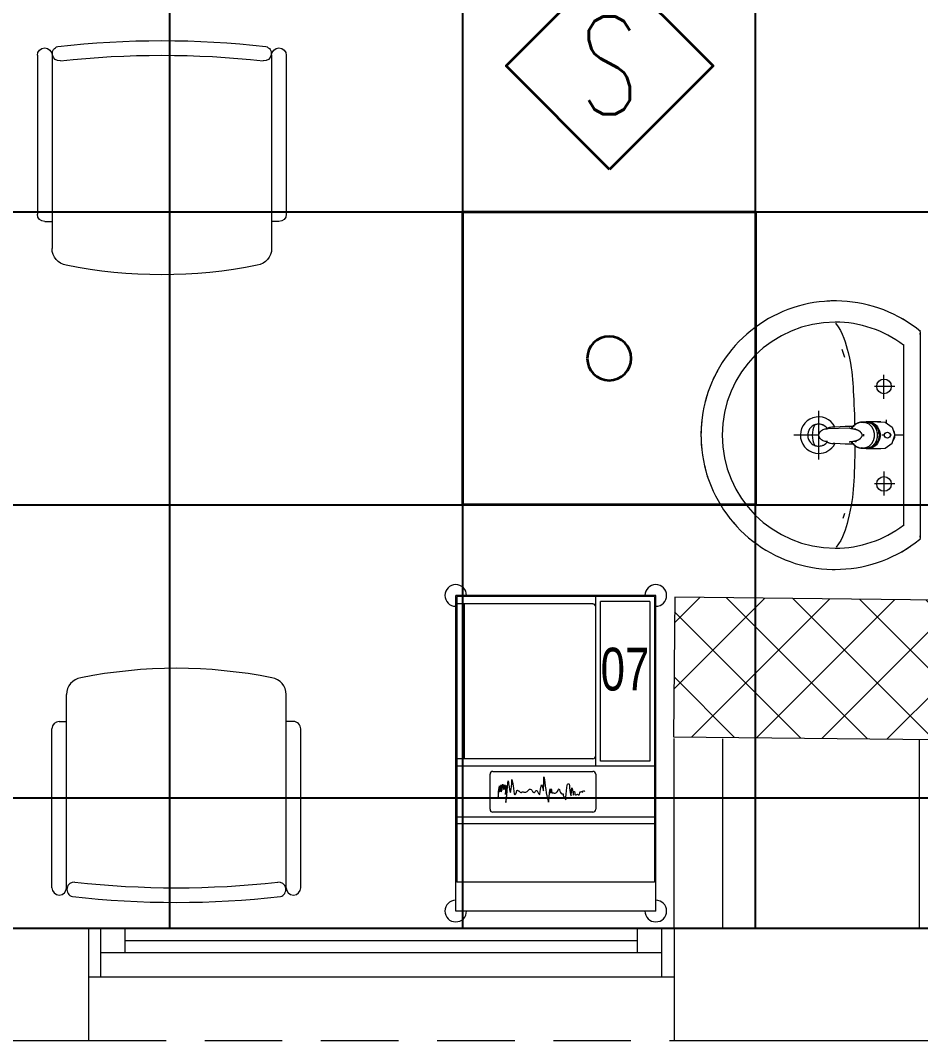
# Model space of a CAD drawing. Header units: inches. Extents: x -12418 to 57169, y -29325 to 19878.
# Drawn here: x 25494 to 27338, y -13697 to -11608 of the extents above; entities that cross this region are included whole.
import ezdxf
from ezdxf.enums import TextEntityAlignment as Align

# ---------------------------------------------------------------- set-up
doc = ezdxf.new("R2010")
doc.units = ezdxf.units.IN
doc.header["$LTSCALE"] = 25
doc.header["$MEASUREMENT"] = 0
doc.linetypes.add('00-Ground Floor$0$HIDDEN', pattern=[9.525, 6.35, -3.175])
doc.layers.get('0').update_dxf_attribs({"color": 8})
for name, color, linetype, lineweight in [('00-Ground Floor$0$72_EGR_EQP_TAG', 142, 'Continuous', 5), ('00-Ground Floor$0$Aluminum', 251, 'Continuous', 5), ('00-Ground Floor$0$C-HYDR-CTCH', 251, 'Continuous', 5), ('00-Ground Floor$0$Hatch', 254, 'Continuous', 5), ('00-Ground Floor$0$LOADING', 253, 'Continuous', 5), ('00-Ground Floor$0$P-SANR-FIXT', 6, 'Continuous', 18), ('00-Ground Floor$0$P-SANR-FIXT-1', 6, 'Continuous', 13), ('00-Ground Floor$0$Proj', 251, 'Continuous', 5), ('00-Ground Floor$0$Walls', 251, 'Continuous', 5), ('E-LITE-CIRC-NUMB', 6, 'Continuous', 25), ('E-LITE-CLNG', 150, 'Continuous', 35), ('E-LITE-CTRL', 6, 'Continuous', 25), ('F-ALRM-CLNG', 33, 'Continuous', 35)]:
    doc.layers.add(name, color=color, linetype=linetype, lineweight=lineweight)
doc.layers.add('00-Ground Floor$0$False Ceiling', color=251, linetype='Continuous')
doc.styles.add('00-Ground Floor$0$X3G_ENTITY_257CFD', font='swisscl.ttf', dxfattribs={"height": 200})
doc.styles.add('DC_Simplex', font='SIMPLEX.shx', dxfattribs={"width": 0.7})

# ---------------------------------------------------------------- blocks, each defined once
blk = doc.blocks.new('00-Ground Floor$0$e')
at = {"layer": '00-Ground Floor$0$LOADING'}
for p, q in [((-958747.5, -394300, 0), (-959393.9, -394300, 0)), ((-959393.9, -394300, 0), (-959393.9, -394710, 0)), ((-959391.4, -394302.5, 0), (-958806.4, -394302.5, 0)), ((-959391.4, -394302.5, 0), (-959391.4, -394707.5, 0)), ((-959044.5, -394302.5, 0), (-959044.5, -394707.5, 0)), ((-958939.6, -394302.5, 0), (-958939.6, -394707.5, 0)), ((-958926.4, -394302.5, 0), (-958926.4, -394707.5, 0)), ((-958806.4, -394302.5, 0), (-958806.4, -394707.5, 0)), ((-958747.5, -394300, 0), (-958747.5, -394710, 0)), ((-959381.4, -394312.5, 0), (-959054.5, -394312.5, 0)), ((-959381.4, -394312.5, 0), (-959381.4, -394413.1, 0)), ((-959054.5, -394312.5, 0), (-959054.5, -394413.1, 0)), ((-959044.5, -394423.1, 0), (-959391.4, -394423.1, 0)), ((-959054.5, -394413.1, 0), (-959381.4, -394413.1, 0)), ((-959376.4, -394429, 0), (-959376.4, -394707.5, 0)), ((-959059.5, -394429, 0), (-959059.5, -394707.5, 0)), ((-959033.5, -394633.8, 0), (-959033.5, -394429, 0)), ((-959027.7, -394423.1, 0), (-958955.8, -394423.1, 0)), ((-958950, -394429, 0), (-958950, -394633.8, 0)), ((-958994.2, -394448.1, 0), (-958993.5, -394446.7, 0)), ((-958992.8, -394448.8, 0), (-958994.2, -394448.1, 0)), ((-958993.5, -394446.7, 0), (-958992.2, -394446.1, 0)), ((-958990.8, -394450.1, 0), (-958992.8, -394448.8, 0)), ((-958992.2, -394452.1, 0), (-958990.8, -394450.1, 0)), ((-958999.6, -394472.3, 0), (-958998.2, -394471.6, 0)), ((-958998.2, -394471.6, 0), (-958994.8, -394470.9, 0)), ((-958994.8, -394470.9, 0), (-958990.8, -394470.3, 0)), ((-958991.5, -394454.1, 0), (-958992.2, -394452.1, 0)), ((-958992.2, -394466.9, 0), (-958989.5, -394466.2, 0)), ((-958992.2, -394468.3, 0), (-958992.2, -394466.9, 0)), ((-958990.1, -394468.3, 0), (-958992.2, -394468.3, 0)), ((-958989.5, -394455.5, 0), (-958991.5, -394454.1, 0)), ((-958990.8, -394470.3, 0), (-958986.8, -394469.6, 0)), ((-958986.1, -394468.9, 0), (-958990.1, -394468.3, 0)), ((-958986.8, -394456.1, 0), (-958989.5, -394455.5, 0)), ((-958989.5, -394466.2, 0), (-958986.8, -394465.6, 0)), ((-958985.4, -394456.8, 0), (-958986.8, -394456.1, 0)), ((-958986.8, -394460.2, 0), (-958985.4, -394458.8, 0)), ((-958986.1, -394461.5, 0), (-958986.8, -394460.2, 0)), ((-958986.8, -394465.6, 0), (-958985.4, -394464.2, 0)), ((-958986.8, -394469.6, 0), (-958984.8, -394468.9, 0)), ((-958985.4, -394462.9, 0), (-958986.1, -394461.5, 0)), ((-958984.8, -394468.9, 0), (-958986.1, -394468.9, 0)), ((-958985.4, -394458.8, 0), (-958985.4, -394456.8, 0)), ((-958985.4, -394464.2, 0), (-958985.4, -394462.9, 0)), ((-959009, -394478.3, 0), (-959007.6, -394477.7, 0)), ((-959008.3, -394479.7, 0), (-959009, -394478.3, 0)), ((-959007, -394481, 0), (-959008.3, -394479.7, 0)), ((-959007.6, -394477.7, 0), (-959003.6, -394477, 0)), ((-959004.9, -394481.7, 0), (-959007, -394481, 0)), ((-959000.2, -394482.4, 0), (-959004.9, -394481.7, 0)), ((-959003.6, -394477, 0), (-958999.6, -394477, 0)), ((-958993.5, -394483, 0), (-959000.2, -394482.4, 0)), ((-958998.2, -394472.3, 0), (-958999.6, -394472.3, 0)), ((-958999.6, -394477, 0), (-958994.8, -394476.3, 0)), ((-958994.8, -394473, 0), (-958998.2, -394472.3, 0)), ((-958990.8, -394473, 0), (-958994.8, -394473, 0)), ((-958994.8, -394476.3, 0), (-958990.1, -394475.6, 0)), ((-958986.8, -394483.7, 0), (-958993.5, -394483, 0)), ((-958986.1, -394473.6, 0), (-958990.8, -394473, 0)), ((-958990.1, -394475.6, 0), (-958986.8, -394475, 0)), ((-958988.1, -394493.8, 0), (-958987.4, -394492.5, 0)), ((-958987.4, -394489.8, 0), (-958984.1, -394489.8, 0)), ((-958987.4, -394492.5, 0), (-958987.4, -394489.8, 0)), ((-958986.8, -394475, 0), (-958984.8, -394474.3, 0)), ((-958980.7, -394484.4, 0), (-958986.8, -394483.7, 0)), ((-958983.4, -394473.6, 0), (-958986.1, -394473.6, 0)), ((-958984.8, -394474.3, 0), (-958983.4, -394473.6, 0)), ((-958984.1, -394489.8, 0), (-958982.7, -394489.1, 0)), ((-958982.7, -394489.1, 0), (-958981.4, -394488.4, 0)), ((-958981.4, -394488.4, 0), (-958979.4, -394487.1, 0)), ((-958975.3, -394484.4, 0), (-958980.7, -394484.4, 0)), ((-958979.4, -394487.1, 0), (-958978, -394486.4, 0)), ((-958978, -394486.4, 0), (-958976.7, -394485.1, 0)), ((-958976.7, -394485.1, 0), (-958975.3, -394484.4, 0)), ((-958997.5, -394497.8, 0), (-958995.5, -394497.2, 0)), ((-958996.9, -394499.2, 0), (-958997.5, -394497.8, 0)), ((-958994.2, -394499.9, 0), (-958996.9, -394499.2, 0)), ((-958995.5, -394497.2, 0), (-958992.8, -394496.5, 0)), ((-958991.5, -394501.9, 0), (-958994.2, -394499.9, 0)), ((-958992.8, -394496.5, 0), (-958990.1, -394495.1, 0)), ((-958992.8, -394514, 0), (-958990.8, -394513.3, 0)), ((-958990.1, -394503.2, 0), (-958991.5, -394501.9, 0)), ((-958990.8, -394513.3, 0), (-958989.5, -394512, 0)), ((-958990.1, -394495.1, 0), (-958988.1, -394493.8, 0)), ((-958988.8, -394505.9, 0), (-958990.1, -394503.2, 0)), ((-958989.5, -394509.9, 0), (-958988.8, -394507.9, 0)), ((-958989.5, -394512, 0), (-958989.5, -394509.9, 0)), ((-958988.8, -394507.9, 0), (-958988.8, -394505.9, 0)), ((-959022.4, -394529.4, 0), (-959020.4, -394528.8, 0)), ((-959006.3, -394529.4, 0), (-959022.4, -394529.4, 0)), ((-959020.4, -394528.8, 0), (-959016.4, -394528.1, 0)), ((-959016.4, -394528.1, 0), (-959011, -394527.4, 0)), ((-959011, -394527.4, 0), (-959002.9, -394526.7, 0)), ((-958998.9, -394530.1, 0), (-959006.3, -394529.4, 0)), ((-959006.3, -394534.1, 0), (-959003.6, -394532.8, 0)), ((-959002.9, -394534.8, 0), (-959006.3, -394534.1, 0)), ((-959003.6, -394532.8, 0), (-959000.2, -394532.1, 0)), ((-959002.9, -394526.7, 0), (-958996.2, -394525.4, 0)), ((-959000.2, -394532.1, 0), (-958997.5, -394531.5, 0)), ((-958993.5, -394530.1, 0), (-958998.9, -394530.1, 0)), ((-958997.5, -394514.6, 0), (-958995.5, -394514, 0)), ((-958994.2, -394514.6, 0), (-958997.5, -394514.6, 0)), ((-958997.5, -394516.7, 0), (-958996.2, -394516, 0)), ((-958994.8, -394517.3, 0), (-958997.5, -394516.7, 0)), ((-958997.5, -394531.5, 0), (-958994.8, -394530.8, 0)), ((-958996.2, -394516, 0), (-958992.8, -394516, 0)), ((-958996.2, -394525.4, 0), (-958989.5, -394524.7, 0)), ((-958995.5, -394514, 0), (-958992.8, -394514, 0)), ((-958988.8, -394518, 0), (-958994.8, -394517.3, 0)), ((-958994.8, -394530.8, 0), (-958993.5, -394530.1, 0)), ((-958990.1, -394515.3, 0), (-958994.2, -394514.6, 0)), ((-958992.8, -394516, 0), (-958990.1, -394515.3, 0)), ((-958988.8, -394515.3, 0), (-958990.1, -394515.3, 0)), ((-958990.1, -394515.3, 0), (-958988.8, -394515.3, 0)), ((-958989.5, -394524.7, 0), (-958983.4, -394523.4, 0)), ((-958981.4, -394518.7, 0), (-958988.8, -394518, 0)), ((-958983.4, -394523.4, 0), (-958978, -394522, 0)), ((-958974, -394519.3, 0), (-958981.4, -394518.7, 0)), ((-958978, -394522, 0), (-958974, -394520.7, 0)), ((-958970.6, -394520, 0), (-958974, -394519.3, 0)), ((-958974, -394520.7, 0), (-958970.6, -394520, 0)), ((-958996.9, -394536.2, 0), (-959002.9, -394534.8, 0)), ((-958991.5, -394536.8, 0), (-958996.9, -394536.2, 0)), ((-958996.2, -394555.7, 0), (-958994.8, -394554.3, 0)), ((-958994.8, -394554.3, 0), (-958993.5, -394553.6, 0)), ((-958994.2, -394544.2, 0), (-958993.5, -394542.9, 0)), ((-958994.2, -394545.6, 0), (-958994.2, -394544.2, 0)), ((-958992.8, -394546.2, 0), (-958994.2, -394545.6, 0)), ((-958993.5, -394542.9, 0), (-958990.8, -394541.5, 0)), ((-958993.5, -394553.6, 0), (-958992.2, -394552.3, 0)), ((-958991.5, -394546.9, 0), (-958992.8, -394546.2, 0)), ((-958992.2, -394552.3, 0), (-958990.8, -394550.9, 0)), ((-958987.4, -394537.5, 0), (-958991.5, -394536.8, 0)), ((-958990.1, -394548.3, 0), (-958991.5, -394546.9, 0)), ((-958990.8, -394541.5, 0), (-958988.1, -394540.2, 0)), ((-958990.8, -394550.9, 0), (-958990.1, -394549.6, 0)), ((-958990.1, -394549.6, 0), (-958990.1, -394548.3, 0)), ((-958988.1, -394540.2, 0), (-958986.8, -394538.8, 0)), ((-958986.1, -394537.5, 0), (-958987.4, -394537.5, 0)), ((-958986.8, -394538.8, 0), (-958986.1, -394537.5, 0)), ((-958996.9, -394557.7, 0), (-958996.2, -394555.7, 0)), ((-958996.9, -394559, 0), (-958996.9, -394557.7, 0)), ((-958995.5, -394560.4, 0), (-958996.9, -394559, 0)), ((-958994.2, -394561.7, 0), (-958995.5, -394560.4, 0)), ((-958992.2, -394563.7, 0), (-958994.2, -394561.7, 0)), ((-958990.8, -394566.4, 0), (-958992.2, -394563.7, 0)), ((-958991.5, -394571.8, 0), (-958990.8, -394570.4, 0)), ((-958991.5, -394574.5, 0), (-958991.5, -394571.8, 0)), ((-958990.1, -394575.2, 0), (-958991.5, -394574.5, 0)), ((-958990.8, -394570.4, 0), (-958990.8, -394566.4, 0)), ((-958990.1, -394576.5, 0), (-958990.1, -394575.2, 0)), ((-959017.1, -394594.7, 0), (-959011.7, -394593.3, 0)), ((-959015, -394594.7, 0), (-959017.1, -394594.7, 0)), ((-959009, -394595.3, 0), (-959015, -394594.7, 0)), ((-959011.7, -394593.3, 0), (-959003.6, -394592, 0)), ((-959002.2, -394596, 0), (-959009, -394595.3, 0)), ((-959003.6, -394592, 0), (-958987.4, -394589.9, 0)), ((-958993.5, -394596.7, 0), (-959002.2, -394596, 0)), ((-958994.8, -394583.2, 0), (-958993.5, -394581.9, 0)), ((-958994.2, -394584.6, 0), (-958994.8, -394583.2, 0)), ((-958990.8, -394585.2, 0), (-958994.2, -394584.6, 0)), ((-958993.5, -394579.9, 0), (-958992.2, -394579.2, 0)), ((-958993.5, -394581.9, 0), (-958993.5, -394579.9, 0)), ((-958990.1, -394598, 0), (-958993.5, -394596.7, 0)), ((-958992.2, -394579.2, 0), (-958990.8, -394577.8, 0)), ((-958990.8, -394577.8, 0), (-958990.1, -394576.5, 0)), ((-958987.4, -394586.6, 0), (-958990.8, -394585.2, 0)), ((-958985.4, -394588.6, 0), (-958987.4, -394586.6, 0)), ((-958987.4, -394589.9, 0), (-958985.4, -394588.6, 0)), ((-959014.4, -394602.7, 0), (-959011.7, -394602, 0)), ((-959010.3, -394603.4, 0), (-959014.4, -394602.7, 0)), ((-959011.7, -394602, 0), (-959008.3, -394602, 0)), ((-959002.2, -394604.1, 0), (-959010.3, -394603.4, 0)), ((-959008.3, -394602, 0), (-959002.2, -394600.7, 0)), ((-959007, -394613.5, 0), (-959003.6, -394612.8, 0)), ((-959004.9, -394613.5, 0), (-959007, -394613.5, 0)), ((-959006.3, -394609.4, 0), (-959004.3, -394608.8, 0)), ((-959004.9, -394609.4, 0), (-959006.3, -394609.4, 0)), ((-959006.3, -394616.8, 0), (-958991.5, -394616.8, 0)), ((-959003.6, -394617.5, 0), (-959006.3, -394616.8, 0)), ((-959002.2, -394610.1, 0), (-959004.9, -394609.4, 0)), ((-959000.9, -394614.2, 0), (-959004.9, -394613.5, 0)), ((-959004.3, -394606.1, 0), (-958999.6, -394605.4, 0)), ((-959002.2, -394606.1, 0), (-959004.3, -394606.1, 0)), ((-959004.3, -394608.8, 0), (-958996.9, -394608.8, 0)), ((-959003.6, -394612.8, 0), (-958999.6, -394612.1, 0)), ((-959000.2, -394618.2, 0), (-959003.6, -394617.5, 0)), ((-959002.2, -394600.7, 0), (-958996.2, -394600, 0)), ((-958994.2, -394604.7, 0), (-959002.2, -394604.1, 0)), ((-958997.5, -394606.8, 0), (-959002.2, -394606.1, 0)), ((-958997.5, -394610.8, 0), (-959002.2, -394610.1, 0)), ((-958995.5, -394614.8, 0), (-959000.9, -394614.2, 0)), ((-958999.6, -394605.4, 0), (-958994.2, -394606.1, 0)), ((-958999.6, -394612.1, 0), (-958996.2, -394612.1, 0)), ((-958992.2, -394607.4, 0), (-958997.5, -394606.8, 0)), ((-958996.2, -394612.1, 0), (-958997.5, -394610.8, 0)), ((-958996.9, -394608.8, 0), (-958992.8, -394608.1, 0)), ((-958996.2, -394600, 0), (-958991.5, -394598.7, 0)), ((-958991.5, -394616.8, 0), (-958995.5, -394614.8, 0)), ((-958984.1, -394605.4, 0), (-958994.2, -394604.7, 0)), ((-958994.2, -394606.1, 0), (-958987.4, -394606.1, 0)), ((-958992.8, -394608.1, 0), (-958986.1, -394608.1, 0)), ((-958987.4, -394608.1, 0), (-958992.2, -394607.4, 0)), ((-958991.5, -394598.7, 0), (-958990.1, -394598, 0)), ((-958987.4, -394606.1, 0), (-958978.7, -394606.8, 0)), ((-958986.1, -394608.1, 0), (-958987.4, -394608.1, 0)), ((-958975.3, -394606.8, 0), (-958984.1, -394605.4, 0)), ((-958978.7, -394606.8, 0), (-958972, -394607.4, 0)), ((-958970, -394607.4, 0), (-958975.3, -394606.8, 0)), ((-958972, -394607.4, 0), (-958970, -394607.4, 0)), ((-959003.6, -394620.2, 0), (-958994.2, -394620.2, 0)), ((-958998.9, -394620.2, 0), (-959003.6, -394620.2, 0)), ((-959000.9, -394621.5, 0), (-958999.6, -394621.5, 0)), ((-958996.9, -394618.2, 0), (-959000.2, -394618.2, 0)), ((-958999.6, -394621.5, 0), (-958996.2, -394622.2, 0)), ((-958994.2, -394620.9, 0), (-958998.9, -394620.2, 0)), ((-958994.2, -394618.9, 0), (-958996.9, -394618.2, 0)), ((-958996.2, -394622.2, 0), (-958991.5, -394622.9, 0)), ((-958991.5, -394619.5, 0), (-958994.2, -394618.9, 0)), ((-958994.2, -394620.2, 0), (-958991.5, -394619.5, 0)), ((-958990.1, -394621.5, 0), (-958994.2, -394620.9, 0)), ((-958991.5, -394622.9, 0), (-958981.4, -394622.9, 0)), ((-958986.1, -394622.2, 0), (-958990.1, -394621.5, 0)), ((-958982.7, -394622.2, 0), (-958986.1, -394622.2, 0)), ((-958981.4, -394622.9, 0), (-958982.7, -394622.2, 0)), ((-958955.8, -394639.6, 0), (-959027.7, -394639.6, 0)), ((-959376.4, -394692.5, 0), (-959059.5, -394692.5, 0)), ((-958747.5, -394710, 0), (-959393.9, -394710, 0)), ((-959391.4, -394707.5, 0), (-958806.4, -394707.5, 0))]:
    blk.add_line(p, q, dxfattribs=at)
for centre, radius, start, end in [((-959393.9, -394300, 0), 22.2, 0, 270), ((-958747.5, -394300, 0), 22.2, 270, 180), ((-959370.5, -394429, 0), 5.83, 90, 180), ((-959065.3, -394429, 0), 5.83, 0, 90), ((-959027.7, -394429, 0), 5.83, 90, 180), ((-958955.8, -394429, 0), 5.83, 0, 90), ((-959027.7, -394633.8, 0), 5.83, 180, 270), ((-958955.8, -394633.8, 0), 5.83, 270, 0), ((-959393.9, -394710, 0), 22.2, 90, 0), ((-958747.5, -394710, 0), 22.2, 180, 90)]:
    blk.add_arc(centre, radius, start, end, dxfattribs=at)
blk = doc.blocks.new('00-Ground Floor$0$GF21016-P')
at = {"layer": '00-Ground Floor$0$LOADING', "extrusion": (-1.24384e-09, -1.20261e-09, -1)}
for p, q in [((0.0128, 0.0179), (0.0128, 0.4136)), ((0.4628, 0.0179), (0.4628, 0.4136)), ((-0.0022, 0.3585), (0.0128, 0.3585)), ((0.4778, 0.3585), (0.4628, 0.3585)), ((-0.0172, 0.0179), (-0.0172, 0.3435)), ((0.4928, 0.0179), (0.4928, 0.3435)), ((0.4778, 0.0029), (0.4778, 0.0029))]:
    blk.add_line(p, q, dxfattribs=at)
for centre, radius, start, end in [((-0.2378, -0.5362), 1.0036, 78.7568, 101.2432), ((-0.0478, 0.4136), 0.035, 0, 80.6557), ((-0.4278, 0.4136), 0.035, 99.3443, 180), ((0.0022, 0.3435), 0.015, 0, 90), ((-0.4778, 0.3435), 0.015, 90, 180), ((-0.0284, 0.0145), 0.015, 284.3864, 95.5209), ((-0.2378, 1.8928), 1.8749, 263.6341, 276.3659), ((-0.4471, 0.0145), 0.015, 84.4791, 255.6136), ((0.0022, 0.0179), 0.015, 270, 0), ((0.0022, 0.0179), 0.015, 180, 270), ((-0.2378, 1.8734), 1.8855, 263.5119, 276.4881), ((-0.4778, 0.0179), 0.015, 270, 0), ((-0.4778, 0.0179), 0.015, 180, 270)]:
    blk.add_arc(centre, radius, start, end, dxfattribs=at)
blk = doc.blocks.new('00-Ground Floor$0$FP_138-161_A_00_GFL_-0_080_Einreichung_Grundrisse_100')
at = {"layer": '00-Ground Floor$0$P-SANR-FIXT'}
blk.add_line((-0.0044, -0.0019), (-0.0045, -0.0021), dxfattribs=at)
at = {"layer": '00-Ground Floor$0$P-SANR-FIXT', "flags": 128}
blk.add_lwpolyline([(-0.0057, -0.0037), (-0.0058, -0.0039), (-0.006, -0.004)], dxfattribs=at)
blk = doc.blocks.new('00-Ground Floor$0$FP_139-161_A_00_GFL_-0_080_Einreichung_Grundrisse_100')
at = {"layer": '00-Ground Floor$0$P-SANR-FIXT'}
blk.add_line((0.0045, -0.0022), (0.0044, -0.002), dxfattribs=at)
at = {"layer": '00-Ground Floor$0$P-SANR-FIXT', "flags": 128}
blk.add_lwpolyline([(0.006, -0.004), (0.0059, -0.0039), (0.0057, -0.0038)], dxfattribs=at)
blk = doc.blocks.new('00-Ground Floor$0$IS_Ceraplus_B8204_BIM_BG _1_ - B8204AA - CERAPLUS single lever basin mixer with pop-up waste-V137-161_A_00_GFL_-0_080_Einreichung_Grundrisse_100')
at = {"layer": '00-Ground Floor$0$P-SANR-FIXT-1'}
h = blk.add_hatch(dxfattribs=at)
h.set_pattern_fill('FP_26', color=256, style=0, pattern_type=2)
h.set_pattern_definition([(225, (0.009, 0), (0.010607, -0.010607), []), (315, (0.009, 0), (0.010607, 0.010607), [])])
h.paths.add_polyline_path([(0.0056, -0.002), (0.0058, -0.0024), (0.0058, -0.0021)])
h.paths.add_polyline_path([(0.007, -0.0039), (0.0088, -0.0045), (0.0084, -0.0043)])
at = {"layer": '00-Ground Floor$0$LOADING'}
for p, q in [((-0.028, 0), (-0.028, -0.0281)), ((0.028, -0.0281), (0.028, 0)), ((-0.0274, -0.0337), (-0.0271, -0.0392)), ((-0.0262, -0.0282), (-0.0263, -0.0287)), ((0.0263, -0.0287), (0.0262, -0.0282)), ((0.0262, -0.0293), (0.0263, -0.0287)), ((0.0271, -0.0392), (0.0274, -0.0337)), ((-0.0137, -0.0512), (-0.0129, -0.0517)), ((0.0124, -0.052), (0.0133, -0.0515)), ((0.0185, -0.0618), (0.019, -0.0539)), ((0.019, -0.0539), (0.0188, -0.0561)), ((0.014, -0.0647), (0.0133, -0.1077))]:
    blk.add_line(p, q, dxfattribs=at)
at = {"layer": '00-Ground Floor$0$LOADING', "flags": 128}
for points in [[(-0.0272, -0.0069), (-0.0266, 0.009), (-0.0165, 0.0236), (0, 0.0291)], [(0.0272, -0.0069), (0.0266, 0.009), (0.0165, 0.0236), (0, 0.0291)], [(-0.0176, -0.0568), (-0.0224, -0.0513), (-0.0254, -0.0448), (-0.0264, -0.0376), (-0.0253, -0.0305), (-0.0222, -0.024), (-0.0172, -0.0186), (-0.0109, -0.0147), (-0.0037, -0.0127), (0.0037, -0.0127), (0.0109, -0.0147), (0.0172, -0.0186), (0.0222, -0.024), (0.0253, -0.0305), (0.0264, -0.0376), (0.0254, -0.0448), (0.0224, -0.0513), (0.0176, -0.0568)], [(-0.0271, -0.0393), (-0.027, -0.0403), (-0.0269, -0.0414), (-0.0267, -0.0424), (-0.0265, -0.0434), (-0.0262, -0.0444), (-0.0259, -0.0454), (-0.0255, -0.0464), (-0.0252, -0.0474), (-0.0247, -0.0484), (-0.0243, -0.0493), (-0.0238, -0.0502), (-0.0232, -0.0511), (-0.0226, -0.052), (-0.022, -0.0529), (-0.0214, -0.0537), (-0.0207, -0.0545), (-0.0199, -0.0553), (-0.0192, -0.0561), (-0.0184, -0.0568), (-0.0176, -0.0575), (-0.0173, -0.0577)], [(0.0173, -0.0577), (0.0181, -0.057), (0.0189, -0.0563), (0.0197, -0.0556), (0.0204, -0.0548), (0.0211, -0.054), (0.0218, -0.0532), (0.0224, -0.0523), (0.023, -0.0514), (0.0236, -0.0505), (0.0241, -0.0496), (0.0246, -0.0487), (0.025, -0.0477), (0.0254, -0.0467), (0.0258, -0.0458), (0.0261, -0.0448), (0.0264, -0.0437), (0.0266, -0.0427), (0.0268, -0.0417), (0.027, -0.0407), (0.0271, -0.0396), (0.0271, -0.0393)], [(-0.019, -0.0539), (-0.0185, -0.0615), (-0.0185, -0.0618)], [(-0.0162, -0.0579), (-0.0156, -0.058), (-0.0151, -0.0581), (-0.0146, -0.0583), (-0.0142, -0.0586), (-0.0139, -0.0588), (-0.0138, -0.0591)], [(-0.0138, -0.0591), (-0.0139, -0.0612), (-0.014, -0.0633)], [(0.0138, -0.0591), (0.0139, -0.0588), (0.0142, -0.0586), (0.0146, -0.0583), (0.0151, -0.0581), (0.0156, -0.058), (0.0162, -0.0579)], [(0.014, -0.0633), (0.0139, -0.0612), (0.0138, -0.0591)], [(0.0171, -0.0578), (0.0174, -0.0575), (0.0176, -0.0568)], [(-0.0181, -0.0728), (-0.0177, -0.083), (-0.0172, -0.0938)], [(0.0172, -0.0938), (0.0177, -0.083), (0.0181, -0.0728)], [(0.0184, -0.0651), (0.0184, -0.0652), (0.0184, -0.0652), (0.0184, -0.0652), (0.0184, -0.0654), (0.0184, -0.0655)], [(-0.0129, -0.1142), (-0.0124, -0.1161), (-0.0118, -0.1179), (-0.0109, -0.1197), (-0.0098, -0.1214), (-0.0084, -0.123), (-0.0067, -0.1244), (-0.0047, -0.1255), (-0.0025, -0.1263), (0, -0.1266)], [(0, -0.1266), (0.0025, -0.1263), (0.0047, -0.1255), (0.0067, -0.1244), (0.0084, -0.123), (0.0098, -0.1214), (0.0109, -0.1197), (0.0118, -0.1179), (0.0124, -0.1161), (0.0129, -0.1142)]]:
    blk.add_lwpolyline(points, dxfattribs=at)
at = {"layer": '00-Ground Floor$0$LOADING'}
for centre, radius, start, end in [((0, 0.0135), 0.00603, 0, 180), ((0, 0.0135), 0.00603, 180, 0), ((-0.009, 0), 0.005, 300, 315), ((0.009, 0), 0.005, 225, 240)]:
    blk.add_arc(centre, radius, start, end, dxfattribs=at)
for centre, major_axis, start_param, end_param in [((0, -0.0281), (-0.028, 0), 4.712389, 6.47291), ((0, -0.0287), (0.0267, 0), 1.570796, 3.036556), ((0, -0.0287), (0.0263, 0), 2.625648, 2.791756), ((0, -0.0287), (-0.0263, 0), 4.712389, 5.759587), ((0, -0.0281), (0.028, 0), 6.093357, 7.853982), ((0, -0.0287), (0.0267, 0), 0.105099, 1.570796), ((0, -0.0287), (0.0262, 0), 0.523599, 1.570796), ((0, -0.0287), (0.0262, 0), 0.349919, 0.515945), ((0, -0.0321), (0.0275, 0), 3.141823, 3.202701), ((0, -0.0321), (0.0275, 0), 3.239313, 3.439417), ((0, -0.0281), (0.028, 0), 3.371221, 3.483334), ((0, -0.0287), (0.0267, 0), 6.059374, 6.108652), ((0, -0.0321), (0.0275, 0), 5.985527, 6.185455), ((0, -0.0281), (0.028, 0), 5.94107, 6.05344), ((0, -0.0321), (0.0275, 0), 6.222066, 6.282955), ((0, -0.0312), (0.0248, 0), 4.111947, 4.191073), ((0, -0.0281), (0.028, 0), 4.202431, 4.259552), ((0, -0.0287), (0.0263, 0), 4.169225, 4.2325), ((0, -0.0281), (0.028, 0), 5.172057, 5.222265)]:
    blk.add_ellipse(centre, major_axis=major_axis, ratio=0.961262, start_param=start_param, end_param=end_param, dxfattribs=at)
for points, knots in [([(-0.0215, -0.0162), (-0.0216, -0.0163), (-0.0219, -0.0167), (-0.0227, -0.0177), (-0.0238, -0.0192), (-0.0249, -0.0211), (-0.0258, -0.0231), (-0.0266, -0.0253), (-0.0273, -0.0282), (-0.0275, -0.0305), (-0.0275, -0.0321)], [0.7859035, 0.7859035, 0.7859035, 0.7859035, 0.7916667, 0.8055556, 0.8333333, 0.8611111, 0.8888889, 0.9166667, 0.9444444, 1, 1, 1, 1]), ([(0.021, -0.0157), (0.0208, -0.0154), (0.0203, -0.0149), (0.0192, -0.0139), (0.0177, -0.0127), (0.0161, -0.0117), (0.0148, -0.0109), (0.0138, -0.0104), (0.0127, -0.0099), (0.0113, -0.0093), (0.0087, -0.0084), (0.0048, -0.0075), (0, -0.0071), (-0.0048, -0.0075), (-0.0087, -0.0084), (-0.0113, -0.0093), (-0.0127, -0.0099), (-0.0138, -0.0104), (-0.0148, -0.0109), (-0.0161, -0.0117), (-0.0177, -0.0127), (-0.0191, -0.0139), (-0.0202, -0.0149), (-0.0208, -0.0154), (-0.021, -0.0157)], [0.2222222, 0.2222222, 0.2222222, 0.2222222, 0.2361111, 0.25, 0.2777778, 0.3055556, 0.3194444, 0.3333333, 0.3472222, 0.3611111, 0.3888889, 0.4444444, 0.5, 0.5555556, 0.6111111, 0.6388889, 0.6527778, 0.6666667, 0.6805556, 0.6944444, 0.7222222, 0.75, 0.7638889, 0.7777778, 0.7777778, 0.7777778, 0.7777778]), ([(0.0275, -0.0321), (0.0275, -0.0305), (0.0273, -0.0282), (0.0266, -0.0253), (0.0258, -0.0231), (0.0249, -0.0211), (0.0238, -0.0192), (0.0227, -0.0177), (0.0219, -0.0167), (0.0216, -0.0163), (0.0215, -0.0162)], [0, 0, 0, 0, 0.0555556, 0.0833333, 0.1111111, 0.1388889, 0.1666667, 0.1944444, 0.2083333, 0.2142181, 0.2142181, 0.2142181, 0.2142181]), ([(0, -0.0378), (-0.0005, -0.038), (-0.0012, -0.0384), (-0.0021, -0.0389), (-0.0028, -0.0393), (-0.0035, -0.0397), (-0.0042, -0.04), (-0.0049, -0.0405), (-0.0055, -0.0409), (-0.0061, -0.0414), (-0.0067, -0.0419), (-0.0072, -0.0424), (-0.0078, -0.0429), (-0.0083, -0.0435), (-0.0088, -0.0441), (-0.0092, -0.0446), (-0.0096, -0.0452), (-0.01, -0.0459), (-0.0103, -0.0466), (-0.0105, -0.0472), (-0.0107, -0.0477), (-0.0108, -0.0481), (-0.0109, -0.0484), (-0.0111, -0.0489), (-0.0114, -0.0497), (-0.0118, -0.0509), (-0.0122, -0.0521), (-0.0124, -0.053), (-0.0126, -0.0537), (-0.0128, -0.0544), (-0.0129, -0.0552), (-0.0131, -0.0559), (-0.0132, -0.0566), (-0.0134, -0.0572), (-0.0136, -0.0581), (-0.0137, -0.0587), (-0.0138, -0.0591)], [0, 0, 0, 0, 0.055556, 0.083333, 0.111111, 0.138889, 0.166667, 0.194444, 0.222222, 0.25, 0.277778, 0.305556, 0.333333, 0.361111, 0.388889, 0.416667, 0.444444, 0.472222, 0.5, 0.527778, 0.541667, 0.555556, 0.569444, 0.583333, 0.611111, 0.666667, 0.722222, 0.75, 0.777778, 0.805556, 0.833333, 0.861111, 0.888889, 0.916667, 0.944444, 1, 1, 1, 1]), ([(0, -0.0357), (-0.0006, -0.0357), (-0.0013, -0.0357), (-0.002, -0.0357), (-0.0022, -0.0357)], [0, 0, 0, 0, 0.1, 0.1298359, 0.1298359, 0.1298359, 0.1298359]), ([(0.0022, -0.0357), (0.002, -0.0357), (0.0013, -0.0357), (0.0006, -0.0357), (0, -0.0357)], [0.8701578, 0.8701578, 0.8701578, 0.8701578, 0.9, 1, 1, 1, 1]), ([(0.0138, -0.0591), (0.0137, -0.0587), (0.0136, -0.0581), (0.0134, -0.0572), (0.0132, -0.0566), (0.0131, -0.0559), (0.0129, -0.0552), (0.0128, -0.0544), (0.0126, -0.0537), (0.0124, -0.053), (0.0122, -0.0521), (0.0118, -0.0509), (0.0114, -0.0497), (0.0111, -0.0489), (0.0109, -0.0484), (0.0108, -0.0481), (0.0107, -0.0477), (0.0105, -0.0472), (0.0103, -0.0466), (0.01, -0.0459), (0.0096, -0.0452), (0.0092, -0.0446), (0.0088, -0.0441), (0.0083, -0.0435), (0.0078, -0.0429), (0.0072, -0.0424), (0.0067, -0.0419), (0.0061, -0.0414), (0.0055, -0.0409), (0.0049, -0.0405), (0.0042, -0.04), (0.0035, -0.0397), (0.0028, -0.0393), (0.0021, -0.0389), (0.0012, -0.0384), (0.0005, -0.038), (0, -0.0378)], [0, 0, 0, 0, 0.055556, 0.083333, 0.111111, 0.138889, 0.166667, 0.194444, 0.222222, 0.25, 0.277778, 0.333333, 0.388889, 0.416667, 0.430556, 0.444444, 0.458333, 0.472222, 0.5, 0.527778, 0.555556, 0.583333, 0.611111, 0.638889, 0.666667, 0.694444, 0.722222, 0.75, 0.777778, 0.805556, 0.833333, 0.861111, 0.888889, 0.916667, 0.944444, 1, 1, 1, 1]), ([(-0.0188, -0.0538), (-0.0188, -0.0547), (-0.0186, -0.0582), (-0.0185, -0.0619), (-0.0184, -0.0646)], [0.6724021, 0.6724021, 0.6724021, 0.6724021, 0.75, 1, 1, 1, 1]), ([(-0.0162, -0.0579), (-0.0162, -0.0578), (-0.0163, -0.0578), (-0.0165, -0.0577), (-0.0166, -0.0575), (-0.0167, -0.0574), (-0.0169, -0.0573), (-0.017, -0.0572), (-0.0172, -0.0571), (-0.0173, -0.057), (-0.0175, -0.0569), (-0.0176, -0.0568)], [0, 0, 0, 0, 0.1, 0.2, 0.3, 0.4, 0.5, 0.6, 0.7, 0.8, 1, 1, 1, 1]), ([(-0.0148, -0.0587), (-0.015, -0.0586), (-0.0159, -0.0583), (-0.0167, -0.058), (-0.0172, -0.0578)], [0.8, 0.8, 0.8, 0.8, 0.85, 1, 1, 1, 1]), ([(0.0141, -0.0613), (0.0141, -0.0611), (0.0143, -0.0608), (0.0145, -0.0604), (0.0148, -0.06), (0.0151, -0.0596), (0.0153, -0.0594), (0.0155, -0.0592), (0.0156, -0.059), (0.0158, -0.0588), (0.016, -0.0587), (0.0163, -0.0585), (0.0165, -0.0583), (0.0166, -0.0582)], [0.3333333, 0.3333333, 0.3333333, 0.3333333, 0.4166667, 0.5, 0.5833333, 0.6666667, 0.7083333, 0.75, 0.7916667, 0.8333333, 0.875, 0.9166667, 1, 1, 1, 1]), ([(0.0176, -0.0568), (0.0175, -0.0569), (0.0173, -0.057), (0.0172, -0.0571), (0.017, -0.0572), (0.0169, -0.0573), (0.0167, -0.0574), (0.0166, -0.0575), (0.0165, -0.0577), (0.0163, -0.0578), (0.0162, -0.0578), (0.0162, -0.0579)], [0, 0, 0, 0, 0.2, 0.3, 0.4, 0.5, 0.6, 0.7, 0.8, 0.9, 1, 1, 1, 1]), ([(0.0184, -0.0646), (0.0185, -0.0619), (0.0186, -0.0582), (0.0188, -0.0547), (0.0188, -0.0538)], [0, 0, 0, 0, 0.25, 0.3275586, 0.3275586, 0.3275586, 0.3275586]), ([(-0.0131, -0.1116), (-0.0132, -0.1115), (-0.0135, -0.1109), (-0.0141, -0.1099), (-0.0147, -0.1086), (-0.0153, -0.1072), (-0.0159, -0.1053), (-0.0167, -0.1021), (-0.0171, -0.0992), (-0.0171, -0.0973)], [0.4856715, 0.4856715, 0.4856715, 0.4856715, 0.5, 0.55, 0.6, 0.65, 0.7, 0.8, 1, 1, 1, 1]), ([(0.0131, -0.1116), (0.0133, -0.1113), (0.0137, -0.1106), (0.0142, -0.1096), (0.0147, -0.1084), (0.0153, -0.1072), (0.0159, -0.1053), (0.0167, -0.1021), (0.0171, -0.0992), (0.0171, -0.0973)], [-0.5143371, -0.5143371, -0.5143371, -0.5143371, -0.475, -0.4375, -0.4, -0.35, -0.3, -0.2, 0, 0, 0, 0]), ([(-0.0132, -0.1091), (-0.0132, -0.1096), (-0.0132, -0.1103), (-0.0132, -0.1111), (-0.0132, -0.1115), (-0.0132, -0.1118), (-0.0131, -0.1122), (-0.0131, -0.1125), (-0.0131, -0.1128), (-0.0131, -0.1131), (-0.013, -0.1134), (-0.013, -0.1138), (-0.0129, -0.1141), (-0.0129, -0.1142)], [0.2, 0.2, 0.2, 0.2, 0.4, 0.5, 0.55, 0.6, 0.65, 0.7, 0.75, 0.8, 0.85, 0.9, 1, 1, 1, 1]), ([(0.0129, -0.1142), (0.0129, -0.1141), (0.013, -0.1138), (0.013, -0.1134), (0.0131, -0.1131), (0.0131, -0.1128), (0.0131, -0.1125), (0.0131, -0.1122), (0.0132, -0.1118), (0.0132, -0.1115), (0.0132, -0.1111), (0.0132, -0.1103), (0.0132, -0.1096), (0.0132, -0.1091)], [0, 0, 0, 0, 0.1, 0.15, 0.2, 0.25, 0.3, 0.35, 0.4, 0.45, 0.5, 0.6, 0.8, 0.8, 0.8, 0.8])]:
    blk.add_open_spline(points, degree=3, knots=knots, dxfattribs=at)
for points in [[(-0.0172, -0.0578), (-0.0171, -0.0578), (-0.0169, -0.058), (-0.0167, -0.0581), (-0.0166, -0.0582)], [(-0.0162, -0.0579), (-0.0162, -0.0579), (-0.0164, -0.0581), (-0.0165, -0.0582), (-0.0166, -0.0583), (-0.0166, -0.0582), (-0.0166, -0.0582)], [(-0.0166, -0.0582), (-0.0163, -0.0585), (-0.0156, -0.059), (-0.0148, -0.0599), (-0.0142, -0.0609), (-0.0139, -0.0617), (-0.0138, -0.0621)], [(0.0172, -0.0578), (0.0168, -0.0579), (0.0158, -0.0583), (0.0147, -0.0587), (0.0141, -0.059)], [(0.0166, -0.0582), (0.0166, -0.0582), (0.0166, -0.0583), (0.0165, -0.0582), (0.0164, -0.0581), (0.0162, -0.0579), (0.0162, -0.0579)], [(0.0166, -0.0582), (0.0167, -0.0582), (0.0168, -0.0581), (0.0169, -0.058), (0.0169, -0.058)], [(0.0169, -0.058), (0.017, -0.0579), (0.0171, -0.0579), (0.0171, -0.0578)], [(-0.0184, -0.0646), (-0.0183, -0.0659), (-0.0182, -0.0684), (-0.0181, -0.0709), (-0.0181, -0.0721)], [(-0.014, -0.0633), (-0.014, -0.0633), (-0.014, -0.0633), (-0.014, -0.0633)], [(-0.014, -0.0646), (-0.014, -0.0644), (-0.014, -0.064), (-0.014, -0.0635), (-0.014, -0.0633)], [(0.014, -0.0633), (0.014, -0.0633), (0.014, -0.0633), (0.014, -0.0633)], [(0.014, -0.0633), (0.014, -0.0635), (0.014, -0.064), (0.014, -0.0644), (0.014, -0.0647)], [(0.0181, -0.0721), (0.0181, -0.0709), (0.0182, -0.0684), (0.0183, -0.0659), (0.0184, -0.0646)], [(-0.0172, -0.0938), (-0.0172, -0.0944), (-0.0172, -0.0956), (-0.0171, -0.0967), (-0.0171, -0.0973)], [(0.0171, -0.0973), (0.0171, -0.0967), (0.0172, -0.0956), (0.0172, -0.0944), (0.0172, -0.0938)]]:
    blk.add_open_spline(points, degree=3, dxfattribs=at)
for name in ['00-Ground Floor$0$FP_138-161_A_00_GFL_-0_080_Einreichung_Grundrisse_100', '00-Ground Floor$0$FP_139-161_A_00_GFL_-0_080_Einreichung_Grundrisse_100']:
    blk.add_blockref(name, (0, 0), dxfattribs=at)
blk = doc.blocks.new('00-Ground Floor$0$_100_WB_KER_REN_55x45x18 - _100_WB_KER_REN_55x45x18-V63-161_A_00_GFL_-0_080_Einreichung_Grundrisse_100')
at = {"layer": '00-Ground Floor$0$LOADING'}
for p, q in [((-0.2075, 0.225), (-0.2075, 0.2227)), ((0.2074, 0.225), (-0.2074, 0.225)), ((0.2075, 0.2227), (0.2075, 0.225)), ((-0.1855, 0.1899), (0.1855, 0.1899)), ((0, 0.1899), (0, 0.1724)), ((-0.1, 0.172), (-0.1, 0.1303)), ((0.1, 0.172), (0.1, 0.1303)), ((-0.0744, 0.15), (-0.1234, 0.15)), ((-0.0259, 0.155), (-0.0315, 0.155)), ((0, 0.1656), (0, 0.1628)), ((0, 0.1509), (0, 0.1454)), ((0.026, 0.155), (0.0248, 0.155)), ((0.0744, 0.15), (0.1234, 0.15)), ((0, 0.1422), (0, 0.1399)), ((-0.1763, 0.0637), (-0.1598, 0.0692)), ((0.1605, 0.0691), (0.1707, 0.0656)), ((-0.05, 0.0161), (0.05, 0.0161)), ((0, 0.0168), (0, -0.0348))]:
    blk.add_line(p, q, dxfattribs=at)
at = {"layer": '00-Ground Floor$0$LOADING', "flags": 128}
for points in [[(-0.2121, 0.225), (-0.219, 0.2164), (-0.2254, 0.2075), (-0.2316, 0.1983), (-0.2373, 0.189), (-0.2427, 0.1794), (-0.2476, 0.1696), (-0.2522, 0.1596), (-0.2564, 0.1494), (-0.2602, 0.1391), (-0.2635, 0.1286), (-0.2665, 0.118), (-0.269, 0.1073), (-0.271, 0.0965), (-0.2727, 0.0856), (-0.2739, 0.0747), (-0.2747, 0.0637), (-0.275, 0.0527), (-0.275, 0.05)], [(0.275, 0.05), (0.2748, 0.061), (0.2741, 0.072), (0.273, 0.0829), (0.2715, 0.0938), (0.2695, 0.1046), (0.2671, 0.1154), (0.2643, 0.126), (0.261, 0.1365), (0.2574, 0.1469), (0.2533, 0.1571), (0.2488, 0.1671), (0.2439, 0.177), (0.2387, 0.1866), (0.233, 0.1961), (0.227, 0.2053), (0.2206, 0.2142), (0.2138, 0.2229), (0.2121, 0.225)], [(-0.275, 0.05), (-0.2748, 0.039), (-0.2741, 0.028), (-0.273, 0.0171), (-0.2715, 0.0062), (-0.2695, -0.0046), (-0.2671, -0.0154), (-0.2643, -0.026), (-0.261, -0.0365), (-0.2574, -0.0469), (-0.2533, -0.0571), (-0.2488, -0.0671), (-0.2439, -0.077), (-0.2387, -0.0866), (-0.233, -0.0961), (-0.227, -0.1053), (-0.2206, -0.1142), (-0.2138, -0.1229), (-0.2067, -0.1313), (-0.1993, -0.1395), (-0.1916, -0.1473), (-0.1836, -0.1548), (-0.1752, -0.162), (-0.1666, -0.1688), (-0.1577, -0.1753), (-0.1486, -0.1814), (-0.1392, -0.1872), (-0.1296, -0.1925), (-0.1198, -0.1975), (-0.1098, -0.2021), (-0.0996, -0.2063), (-0.0893, -0.2101), (-0.0788, -0.2135), (-0.0682, -0.2164), (-0.0575, -0.2189), (-0.0467, -0.221), (-0.0359, -0.2227), (-0.0249, -0.2239), (-0.014, -0.2246), (-0.003, -0.225), (0.008, -0.2249), (0.019, -0.2243), (0.03, -0.2234), (0.0409, -0.2219), (0.0517, -0.2201), (0.0625, -0.2178), (0.0731, -0.2151), (0.0837, -0.212), (0.0941, -0.2084), (0.1043, -0.2044), (0.1144, -0.2001), (0.1243, -0.1953), (0.1341, -0.1901), (0.1436, -0.1846), (0.1528, -0.1786), (0.1618, -0.1723), (0.1706, -0.1657), (0.1791, -0.1587), (0.1873, -0.1514), (0.1952, -0.1437), (0.2028, -0.1358), (0.21, -0.1275), (0.217, -0.119), (0.2236, -0.1101), (0.2298, -0.1011), (0.2356, -0.0918), (0.2411, -0.0822), (0.2462, -0.0725), (0.2509, -0.0625), (0.2552, -0.0524), (0.2591, -0.0421), (0.2626, -0.0317), (0.2656, -0.0211), (0.2683, -0.0104), (0.2705, 0.0003), (0.2722, 0.0112), (0.2736, 0.0221), (0.2745, 0.0331), (0.2749, 0.0441), (0.275, 0.05)]]:
    blk.add_lwpolyline(points, dxfattribs=at)
at = {"layer": '00-Ground Floor$0$LOADING'}
for centre in [(-0.1, 0.15), (0.1, 0.15)]:
    blk.add_circle(centre, 0.015, dxfattribs=at)
for centre, radius, start, end in [((0, 0.05), 0.275, 140.4788, 141.2381), ((0, 0.05), 0.275, 38.7619, 39.5212), ((0, 0.05), 0.275, 145.9324, 150.3591), ((0, 0.05), 0.2315, 142.8209, 180), ((0, 0.05), 0.2315, 0, 37.1791), ((0, 0.05), 0.275, 29.6409, 34.0676), ((0, 0.155), 0.0175, 54.0899, 125.9101), ((0, 0.155), 0.0175, 68.869, 83.8798), ((0, 0.155), 0.0175, 251.9463, 258.2346), ((0, 0.05), 0.275, 180, 183.6225), ((0, 0.05), 0.2315, 180, 0), ((0, 0.0161), 0.0375, 117.1305, 0), ((0, 0.0161), 0.0375, 0, 61.4146), ((0, 0.0161), 0.0225, 129.5025, 0), ((0, 0.0161), 0.0225, 156.725, 162.0134), ((0, 0.0161), 0.0225, 138.0808, 143.3939), ((0, 0.0161), 0.0225, 0, 51.4286), ((0, 0.0161), 0.0225, 36.616, 41.9265), ((0, 0.0161), 0.0225, 17.9887, 23.276), ((0, 0.0161), 0.0225, 180, 193.3417), ((0, 0.0161), 0.0225, 197.0466, 201.508), ((0, 0.05), 0.047, 243.4433, 296.5567), ((0, 0.0161), 0.0225, 338.492, 342.9534), ((0, 0.0161), 0.0225, 346.6583, 0), ((0, 0.05), 0.275, 307.6689, 312), ((0, 0.05), 0.275, 240, 245.6589), ((0, 0.05), 0.275, 252, 257.5535), ((0, 0.05), 0.275, 264, 276), ((0, 0.05), 0.275, 282.9241, 288)]:
    blk.add_arc(centre, radius, start, end, dxfattribs=at)
for points, knots in [([(-0.2074, 0.225), (-0.2078, 0.225), (-0.2086, 0.225), (-0.2095, 0.225), (-0.2102, 0.225), (-0.2106, 0.225), (-0.2109, 0.225), (-0.2111, 0.225), (-0.2114, 0.225), (-0.2116, 0.225), (-0.2118, 0.225), (-0.2119, 0.225), (-0.2119, 0.225)], [-1, -1, -1, -1, -0.8333333, -0.6666667, -0.5833333, -0.5, -0.4583333, -0.4166667, -0.3333333, -0.2916667, -0.25, -0.1666667, -0.1666667, -0.1666667, -0.1666667]), ([(0.2119, 0.225), (0.2119, 0.225), (0.2118, 0.225), (0.2116, 0.225), (0.2114, 0.225), (0.2111, 0.225), (0.2109, 0.225), (0.2106, 0.225), (0.2102, 0.225), (0.2095, 0.225), (0.2086, 0.225), (0.2078, 0.225), (0.2074, 0.225)], [-0.8333333, -0.8333333, -0.8333333, -0.8333333, -0.75, -0.7083333, -0.6666667, -0.5833333, -0.5416667, -0.5, -0.4166667, -0.3333333, -0.1666667, 0, 0, 0, 0]), ([(-0.0037, 0.1721), (-0.0046, 0.1719), (-0.0064, 0.1714), (-0.0081, 0.1705), (-0.009, 0.17)], [0.5653198, 0.5653198, 0.5653198, 0.5653198, 0.6111111, 0.6666667, 0.6666667, 0.6666667, 0.6666667]), ([(0.009, 0.17), (0.0086, 0.1703), (0.0077, 0.1708), (0.0059, 0.1715), (0.0046, 0.1719), (0.0037, 0.1721)], [0.3333333, 0.3333333, 0.3333333, 0.3333333, 0.3611111, 0.3888889, 0.4346482, 0.4346482, 0.4346482, 0.4346482]), ([(-0.2294, 0.0509), (-0.2103, 0.066), (-0.1431, 0.0839), (-0.1084, 0.0863), (-0.0496, 0.0893), (-0.0206, 0.0899)], [0.0392191, 0.0392191, 0.0392191, 0.0392191, 0.1715289, 0.4228457, 0.6475389, 0.6475389, 0.6475389, 0.6475389]), ([(0.0209, 0.0903), (0.0512, 0.0901), (0.1113, 0.0879), (0.1514, 0.0828), (0.2115, 0.0665), (0.2292, 0.052)], [0.7533082, 0.7533082, 0.7533082, 0.7533082, 0.9865548, 1.235629, 1.3638988, 1.3638988, 1.3638988, 1.3638988]), ([(-0.0141, 0.0337), (-0.0162, 0.0319), (-0.0207, 0.0267), (-0.0225, 0.02), (-0.0225, 0.0161)], [0.7144203, 0.7144203, 0.7144203, 0.7144203, 0.8333333, 1, 1, 1, 1]), ([(0.0225, 0.0161), (0.0225, 0.0187), (0.0216, 0.0239), (0.0182, 0.0298), (0.0152, 0.0327), (0.0141, 0.0337)], [0, 0, 0, 0, 0.1111111, 0.2222222, 0.285568, 0.285568, 0.285568, 0.285568])]:
    blk.add_open_spline(points, degree=3, knots=knots, dxfattribs=at)
for points in [[(-0.2075, 0.2227), (-0.2075, 0.2231), (-0.2075, 0.2235), (-0.2075, 0.2239)], [(0.2075, 0.2239), (0.2075, 0.2235), (0.2075, 0.2231), (0.2075, 0.2227)], [(-0.1852, 0.1899), (-0.1853, 0.1899), (-0.1854, 0.1899), (-0.1855, 0.1899)], [(0.1855, 0.1899), (0.1854, 0.1899), (0.1853, 0.1899), (0.1852, 0.1899)], [(-0.0009, 0.1725), (-0.0013, 0.1725), (-0.0018, 0.1724), (-0.0022, 0.1724)], [(0.0022, 0.1724), (0.0018, 0.1724), (0.0013, 0.1725), (0.0009, 0.1725)], [(-0.0225, 0.0161), (-0.0225, 0.0147), (-0.0222, 0.012), (-0.0215, 0.0093), (-0.021, 0.008)], [(0.021, 0.008), (0.0215, 0.0093), (0.0222, 0.012), (0.0225, 0.0147), (0.0225, 0.0161)]]:
    blk.add_open_spline(points, degree=3, dxfattribs=at)
at = {"layer": '00-Ground Floor$0$LOADING', "xscale": -1, "rotation": 5.088887490341627e-12}
blk.add_blockref('00-Ground Floor$0$IS_Ceraplus_B8204_BIM_BG _1_ - B8204AA - CERAPLUS single lever basin mixer with pop-up waste-V137-161_A_00_GFL_-0_080_Einreichung_Grundrisse_100', (0, 0.1434), dxfattribs=at)
blk = doc.blocks.new('00-Ground Floor$0$A$Ce9e1c4c3')
at = {"layer": '00-Ground Floor$0$False Ceiling', "color": 254, "linetype": 'Continuous'}
for p, q in [((-74200, -13467.4), (-74200, -10057.4)), ((-73600, -13467.4), (-73600, -10057.4)), ((-73000, -13467.4), (-73000, -10057.4)), ((-76050.5, -12000), (-70550.5, -12000)), ((-76050.5, -12600), (-70550.5, -12600)), ((-76050.5, -13200), (-70550.5, -13200))]:
    blk.add_line(p, q, dxfattribs=at)
at = {"layer": '00-Ground Floor$0$False Ceiling', "color": 254}
blk.add_line((-76050.5, -13467.4, 0), (-70550.5, -13467.4, 0), dxfattribs=at)
blk = doc.blocks.new('00-Ground Floor')
at = {"layer": '00-Ground Floor$0$Hatch'}
h = blk.add_hatch(dxfattribs=at)
h.set_pattern_fill('ANSI37', color=256, scale=30)
h.set_pattern_definition([(45, (-1981.42, -13099.68), (-67.35192, 67.35192), []), (135, (-1981.42, -13099.68), (-67.35192, -67.35192), [])])
h.paths.add_polyline_path([(48971.2, 8818.2), (48367.3, 8810.1), (48371.2, 8521.7), (48975.1, 8529.8)])
h.paths.add_polyline_path([(41810.5, 8810.5), (41227, 8805), (41207, 8513.7), (41790.5, 8519.1)])
h.paths.add_polyline_path([(27433.5, 8803.1), (26834.4, 8799), (26828.7, 8506), (27427.8, 8510)])
h.paths.add_polyline_path([(34618.7, 8805.3), (34017.5, 8797.8), (34009.3, 8512.1), (34610.5, 8519.6)])
h.paths.add_polyline_path([(20214.3, 8812.4), (19607.8, 8790.5), (19622.4, 8498), (20228.8, 8519.8)])
h.paths.add_polyline_path([(13477.7, 8802), (12255.7, 8825.9), (12249.3, 8529.8), (13471.3, 8505.8)])
h.paths.add_polyline_path([(13491.8, 1601.9), (12276.8, 1586.2), (12263.3, 1293.7), (13478.3, 1309.4)])
h.paths.add_polyline_path([(13465.7, -5591.3), (12262.6, -5607.3), (12256.9, -5900.3), (13460, -5884.3)])
h.paths.add_polyline_path([(13484.2, -12790), (12287.5, -12801.4), (12290.4, -13095.9), (13487, -13084.4)])
h.paths.add_polyline_path([(5849.2, -12787.9), (5245.6, -12791.6), (5256.3, -13077.1), (5859.8, -13073.4)])
h.paths.add_polyline_path([(5833.8, -5589.9), (5236.9, -5588.3), (5236.8, -5889.5), (5833.6, -5891)])
h.paths.add_polyline_path([(5843.6, 1599.7), (5224.3, 1600.9), (5213.7, 1298), (5833, 1296.7)])
h.paths.add_polyline_path([(5820.3, 8779.1), (5219.7, 8793.5), (5216, 8503.9), (5816.7, 8489.4)])
h.paths.add_polyline_path([(-1378.8, 8777.2), (-1981.4, 8799.9), (-1979.5, 8511.6), (-1376.9, 8488.9)])
h.paths.add_polyline_path([(-1371.1, -5601.1), (-1973.1, -5608.1), (-1969.7, -5899.7), (-1367.7, -5892.7)])
h.paths.add_polyline_path([(-1353.5, -12795.7), (-1951.9, -12796.7), (-1947.1, -13097.4), (-1348.7, -13096.4)])
h.paths.add_polyline_path([(20233.2, -12782.5), (19627.5, -12795.4), (19633.2, -13096.6), (20238.9, -13083.7)])
h.paths.add_polyline_path([(20226.6, -5590), (19632.3, -5607.6), (19634.4, -5904.1), (20228.7, -5886.6)])
h.paths.add_polyline_path([(20217.9, 1618), (19619, 1610.4), (19623, 1310.2), (20221.9, 1317.9)])
h.paths.add_polyline_path([(27418.3, 1602.8), (26816.3, 1607.5), (26820.6, 1315.3), (27422.5, 1310.7)])
h.paths.add_polyline_path([(27422, -5579.9), (26818.1, -5597.5), (26831.6, -5897.5), (27431.7, -5876.5)])
h.paths.add_polyline_path([(27438.1, -12795.9), (26834.3, -12789.3), (26831.9, -13075), (27435.7, -13081.6)])
h.paths.add_polyline_path([(34636.6, -12785.4), (34039.3, -12800), (34048.3, -13099.7), (34645.6, -13085.1)])
h.paths.add_polyline_path([(34629.3, -5597.1), (34028, -5595.2), (34029.2, -5892.4), (34630.4, -5894.3)])
h.paths.add_polyline_path([(34592.8, 1606.7), (34012, 1611.4), (34031.7, 1321.6), (34612.5, 1316.9)])
h.paths.add_polyline_path([(41796.2, 1606), (41198.6, 1619.8), (41200.6, 1327.8), (41798.2, 1314.1)])
h.paths.add_polyline_path([(41797.2, -5592.6), (41228.8, -5600.2), (41230.6, -5894.3), (41799, -5886.7)])
h.paths.add_polyline_path([(41834.3, -12789.7), (41229, -12792.4), (41230.4, -13096.9), (41835.6, -13094.3)])
h.paths.add_polyline_path([(49008.5, -12790.2), (48420.5, -12774.1), (48407.3, -13081.4), (48995.3, -13097.4)])
h.paths.add_polyline_path([(48992.7, -5590.8), (48389.5, -5589.7), (48387.5, -5886.2), (48990.7, -5887.3)])
at = {"layer": '00-Ground Floor$0$Aluminum'}
for p, q in [((26833.2, -13467.4, 0), (25633.2, -13467.4, 0)), ((25658.2, -13567.4, 0), (25658.2, -13467.4, 0)), ((25708.2, -13517.4, 0), (25708.2, -13467.4, 0)), ((26758.2, -13517.4, 0), (26758.2, -13467.4, 0)), ((26808.2, -13567.4, 0), (26808.2, -13467.4, 0)), ((25708.2, -13492.4, 0), (26758.2, -13492.4, 0)), ((26808.2, -13517.4, 0), (25658.2, -13517.4, 0)), ((26833.2, -13567.4, 0), (25633.2, -13567.4, 0))]:
    blk.add_line(p, q, dxfattribs=at)
at = {"layer": '00-Ground Floor$0$C-HYDR-CTCH', "flags": 128}
blk.add_lwpolyline([(26834.3, -12789.3), (26831.9, -13075), (27435.7, -13081.6), (27438.1, -12795.9), (26834.3, -12789.3)], dxfattribs=at)
at = {"layer": '00-Ground Floor$0$Proj', "linetype": '00-Ground Floor$0$HIDDEN'}
blk.add_line((25633.2, -13697.4, 0), (26833.2, -13697.4, 0), dxfattribs=at)
at = {"layer": '00-Ground Floor$0$Walls'}
for p, q in [((26833.2, -13467.4, 0), (26833.2, -13078.3, 0)), ((26933.2, -13467.4, 0), (26933.2, -13079.4, 0)), ((27335.7, -13467.4), (27335.7, -13080.5)), ((23949.5, -13467.4, 0), (25633.2, -13467.4, 0)), ((25633.2, -13467.4, 0), (25633.2, -13697.4, 0)), ((25633.2, -13467.4, 0), (25633.2, -13697.4, 0)), ((26833.2, -13467.4, 0), (26833.2, -13697.4, 0)), ((26933.2, -13467.4, 0), (27335.7, -13467.4)), ((21762.9, -13697.4, 0), (25633.2, -13697.4, 0)), ((26833.2, -13697.4, 0), (27761.4, -13697.4, 0))]:
    blk.add_line(p, q, dxfattribs=at)
at = {"layer": '00-Ground Floor$0$False Ceiling', "color": 254}
blk.add_blockref('00-Ground Floor$0$A$Ce9e1c4c3', (100000, 0), dxfattribs=at)
at = {"layer": '00-Ground Floor$0$LOADING', "color": 1, "extrusion": (-4.75185e-05, 1.86519e-05, 1), "xscale": 1000.000000000003, "yscale": 1000.000000000003, "zscale": -1000.000000000011, "rotation": 179.9999749532388}
blk.add_blockref('00-Ground Floor$0$GF21016-P', (26021.1, -11661.2, -1.5), dxfattribs=at)
at = {"layer": '00-Ground Floor$0$LOADING', "xscale": 1000, "yscale": 1000, "zscale": 1000, "rotation": 270}
blk.add_blockref('00-Ground Floor$0$_100_WB_KER_REN_55x45x18 - _100_WB_KER_REN_55x45x18-V63-161_A_00_GFL_-0_080_Einreichung_Grundrisse_100', (27113.1, -12457.3, 0), dxfattribs=at)
at = {"layer": '00-Ground Floor$0$LOADING', "rotation": 270}
blk.add_blockref('00-Ground Floor$0$e', (421095.5, -972179.5), dxfattribs=at)
at = {"layer": '00-Ground Floor$0$LOADING', "color": 1, "extrusion": (-2.67576e-11, 2.24019e-05, 1), "xscale": -1000.000000000002, "yscale": 1000.000000000002, "zscale": -1000.000000000002, "rotation": 2.511235307700588e-05}
blk.add_blockref('00-Ground Floor$0$GF21016-P', (26050.9, -13402.3, -0.3), dxfattribs=at)
at = {"layer": '00-Ground Floor$0$72_EGR_EQP_TAG', "insert": (26732.3, -12892.8, 0), "char_height": 87.47, "attachment_point": 2, "style": '00-Ground Floor$0$X3G_ENTITY_257CFD'}
blk.add_mtext('07', dxfattribs=at)
blk = doc.blocks.new('*U13')
blk.add_lwpolyline([(-300, 300), (-300, -300), (300, -300), (300, 300)], close=True)
blk.add_circle((0, 0), 45)
at = {"layer": 'E-LITE-CIRC-NUMB', "style": 'DC_Simplex', "width": 0.7, "flags": 8}
blk.add_attdef('CIRCUIT', text='', height=200, rotation=0, dxfattribs=at).set_placement((-473.9, 300), align=Align.RIGHT)
at = {"layer": 'E-LITE-CTRL', "style": 'DC_Simplex', "width": 0.7, "flags": 8}
blk.add_attdef('CONTROL', (1118.9, -935), '', height=200, rotation=360, dxfattribs=at)
blk = doc.blocks.new('A$C5CF53093')
blk.add_lwpolyline([(0, -212.1), (-212.1, 0), (0, 212.1), (212.1, 0)], close=True)
blk = doc.blocks.new('*U207')
at = {"xscale": 0.01, "yscale": 0.01, "zscale": 0.01}
blk.add_blockref('A$C5CF53093', (0.007, -0.007), dxfattribs=at)
at = {"color": 6, "style": 'DC_Simplex', "width": 0.7, "flags": 8}
blk.add_attdef('TYPE', text='', height=2, rotation=360, dxfattribs=at).set_placement((0, 0), align=Align.MIDDLE_CENTER)

msp = doc.modelspace()

# ---------------------------------------------------------------- block references
msp.add_blockref('00-Ground Floor', (0, 0))
at = {"layer": 'E-LITE-CLNG', "xscale": -1}
msp.add_blockref('*U13', (26700, -12300), dxfattribs=at)
at = {"layer": 'F-ALRM-CLNG', "xscale": 100, "yscale": 100, "zscale": 100}
msp.add_blockref('*U207', (26700, -11700), dxfattribs=at).add_auto_attribs({'TYPE': 'S'})

doc.saveas('drawing.dxf')
